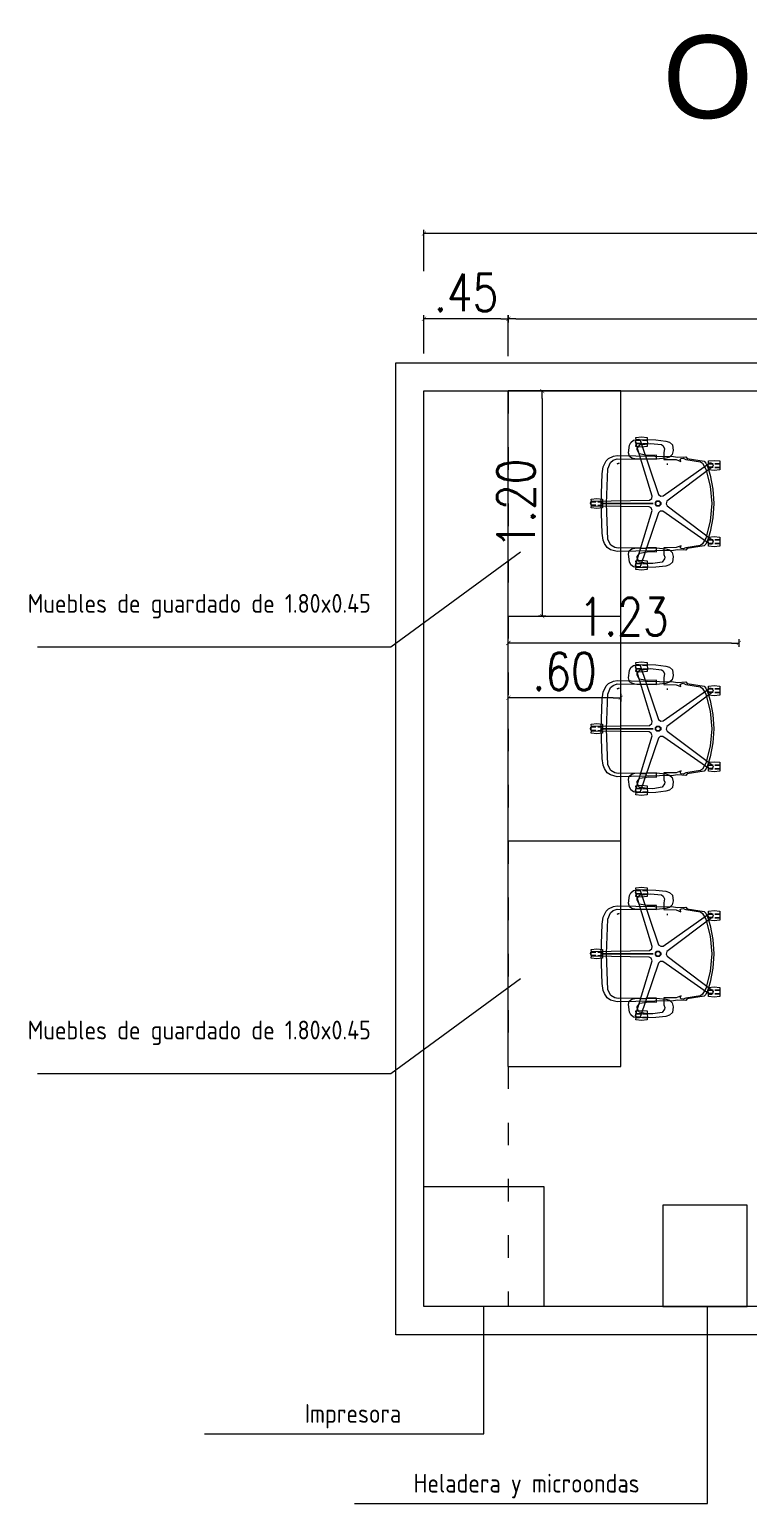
# Model space of a CAD drawing. Header units: millimetres. Extents: x 1591 to 1817, y 987 to 1091.
# Drawn here: x 1741.28 to 1745.12, y 1083.13 to 1090.98 of the extents above; entities that cross this region are included whole.
import ezdxf

# ---------------------------------------------------------------- set-up
doc = ezdxf.new("R2010")
doc.units = ezdxf.units.MM
doc.linetypes.add('ACAD_ISO03W100', pattern=[30, 12, -18])
doc.layers.add('CATALOGUE-TXT', color=251, linetype='Continuous')
doc.layers.add('Paula', color=1, linetype='Continuous')
doc.styles.add('RR', font='ROMANS.shx', dxfattribs={"width": 0.8})
doc.styles.get("Standard").update_dxf_attribs({"font": 'arial.ttf'})
doc.dimstyles.new('Copy of xx', dxfattribs={"dimscale": 2, "dimtxt": 0.036, "dimasz": 0.02, "dimexe": 0, "dimexo": 0.1, "dimgap": 0.02, "dimtad": 1, "dimzin": 4, "dimdsep": 46, "dimtxsty": 'RR', "dimblk1": 'COTA_N', "dimblk2": 'COTA_N', "dimsah": 1, "dimcen": 0, "dimclrd": 256, "dimclre": 256, "dimclrt": 256, "dimadec": 0, "dimazin": 0, "dimtfac": 1, "dimtix": 1, "dimtmove": 0, "dimatfit": 3, "dimldrblk": 'COTA_N', "dimfxl": 1, "dimtolj": 1, "dimtzin": 0, "dimarcsym": 0})

# ---------------------------------------------------------------- blocks, each defined once
blk = doc.blocks.new('COTA_N')
for p, q in [((-1, 0), (0, 0)), ((0, 0.5), (0, -0.5))]:
    blk.add_line(p, q)
at = {"const_width": 0.065}
blk.add_lwpolyline([(0.14, 0.14), (0.28, 0.28), (0, 0), (-0.14, -0.14), (-0.28, -0.28)], dxfattribs=at)
blk = doc.blocks.new('*D101')
at = {"layer": 'CATALOGUE-TXT', "lineweight": -2, "transparency": 16777216}
for p, q in [((1743.8348, 1087.6395), (1743.8348, 1087.712)), ((1745.0248, 1087.712), (1743.8748, 1087.712))]:
    blk.add_line(p, q, dxfattribs=at)
at = {"layer": 'Defpoints', "color": 0, "transparency": 16777216}
for p in [(1743.8348, 1087.712), (1745.0648, 1087.712), (1743.8348, 1087.4395)]:
    blk.add_point(p, dxfattribs=at)
at = {"layer": 'CATALOGUE-TXT', "lineweight": -2, "transparency": 16777216, "xscale": 0.04, "yscale": 0.04, "zscale": 0.04, "rotation": 180}
blk.add_blockref('COTA_N', (1743.8348, 1087.712), dxfattribs=at)
at = {"layer": 'CATALOGUE-TXT', "lineweight": -2, "transparency": 16777216, "xscale": 0.04, "yscale": 0.04, "zscale": 0.04}
blk.add_blockref('COTA_N', (1745.0648, 1087.712), dxfattribs=at)
at = {"layer": 'CATALOGUE-TXT', "transparency": 16777216, "insert": (1744.4498, 1087.852), "char_height": 0.072, "attachment_point": 5, "style": 'RR'}
blk.add_mtext('\\A1;{\\H2.77778x;1.23}', dxfattribs=at)
blk = doc.blocks.new('*D99')
at = {"layer": 'CATALOGUE-TXT', "lineweight": -2, "transparency": 16777216}
for p, q in [((1743.8348, 1089.2402), (1743.8348, 1089.4402)), ((1743.8748, 1089.4402), (1747.4548, 1089.4402)), ((1747.4948, 1089.2402), (1747.4948, 1089.4402))]:
    blk.add_line(p, q, dxfattribs=at)
at = {"layer": 'Defpoints', "color": 0, "transparency": 16777216}
for p in [(1747.4948, 1089.4402), (1743.8348, 1088.6283), (1747.4948, 1088.5797)]:
    blk.add_point(p, dxfattribs=at)
at = {"layer": 'CATALOGUE-TXT', "lineweight": -2, "transparency": 16777216, "xscale": 0.04, "yscale": 0.04, "zscale": 0.04, "rotation": 180}
blk.add_blockref('COTA_N', (1743.8348, 1089.4402), dxfattribs=at)
at = {"layer": 'CATALOGUE-TXT', "lineweight": -2, "transparency": 16777216, "xscale": 0.04, "yscale": 0.04, "zscale": 0.04}
blk.add_blockref('COTA_N', (1747.4948, 1089.4402), dxfattribs=at)
at = {"layer": 'CATALOGUE-TXT', "transparency": 16777216, "insert": (1745.6648, 1089.5802), "char_height": 0.072, "attachment_point": 5, "style": 'RR'}
blk.add_mtext('\\A1;{\\H2.77778x;3.66}', dxfattribs=at)
blk = doc.blocks.new('*D103')
at = {"layer": 'CATALOGUE-TXT', "lineweight": -2, "transparency": 16777216}
for p, q in [((1743.3848, 1089.6946), (1743.3848, 1089.8946)), ((1747.4548, 1089.8946), (1743.4248, 1089.8946)), ((1747.4948, 1089.6946), (1747.4948, 1089.8946))]:
    blk.add_line(p, q, dxfattribs=at)
at = {"layer": 'Defpoints', "color": 0, "transparency": 16777216}
for p in [(1743.3848, 1089.8946), (1743.3848, 1089.2081), (1747.4948, 1089.2081)]:
    blk.add_point(p, dxfattribs=at)
at = {"layer": 'CATALOGUE-TXT', "lineweight": -2, "transparency": 16777216, "xscale": 0.04, "yscale": 0.04, "zscale": 0.04, "rotation": 180}
blk.add_blockref('COTA_N', (1743.3848, 1089.8946), dxfattribs=at)
at = {"layer": 'CATALOGUE-TXT', "lineweight": -2, "transparency": 16777216, "xscale": 0.04, "yscale": 0.04, "zscale": 0.04}
blk.add_blockref('COTA_N', (1747.4948, 1089.8946), dxfattribs=at)
at = {"layer": 'CATALOGUE-TXT', "transparency": 16777216, "insert": (1745.4398, 1090.0346), "char_height": 0.072, "attachment_point": 5, "style": 'RR'}
blk.add_mtext('\\A1;{\\H2.77778x;4.11}', dxfattribs=at)
blk = doc.blocks.new('*D105')
at = {"layer": 'CATALOGUE-TXT', "lineweight": -2, "transparency": 16777216}
for p, q in [((1743.3848, 1089.2553), (1743.3848, 1089.4402)), ((1743.7948, 1089.4402), (1743.4248, 1089.4402)), ((1743.8348, 1089.2553), (1743.8348, 1089.4402))]:
    blk.add_line(p, q, dxfattribs=at)
at = {"layer": 'Defpoints', "color": 0, "transparency": 16777216}
for p in [(1743.3848, 1089.4402), (1743.3848, 1089.0553), (1743.8348, 1089.0553)]:
    blk.add_point(p, dxfattribs=at)
at = {"layer": 'CATALOGUE-TXT', "lineweight": -2, "transparency": 16777216, "xscale": 0.04, "yscale": 0.04, "zscale": 0.04, "rotation": 180}
blk.add_blockref('COTA_N', (1743.3848, 1089.4402), dxfattribs=at)
at = {"layer": 'CATALOGUE-TXT', "lineweight": -2, "transparency": 16777216, "xscale": 0.04, "yscale": 0.04, "zscale": 0.04}
blk.add_blockref('COTA_N', (1743.8348, 1089.4402), dxfattribs=at)
at = {"layer": 'CATALOGUE-TXT', "transparency": 16777216, "insert": (1743.6098, 1089.5802), "char_height": 0.072, "attachment_point": 5, "style": 'RR'}
blk.add_mtext('\\A1;{\\H2.77778x;.45}', dxfattribs=at)
blk = doc.blocks.new('*D106')
at = {"layer": 'CATALOGUE-TXT', "lineweight": -2, "transparency": 16777216}
blk.add_line((1744.0156, 1089.0153), (1744.0156, 1087.8953), dxfattribs=at)
at = {"layer": 'Defpoints', "color": 0, "transparency": 16777216}
for p in [(1743.9525, 1089.0553), (1743.9525, 1087.8553), (1744.0156, 1087.8553)]:
    blk.add_point(p, dxfattribs=at)
at = {"layer": 'CATALOGUE-TXT', "lineweight": -2, "transparency": 16777216, "xscale": 0.04, "yscale": 0.04, "zscale": 0.04}
for p, rotation in [((1744.0156, 1089.0553), 90), ((1744.0156, 1087.8553), 270)]:
    blk.add_blockref('COTA_N', p, dxfattribs=dict(at, rotation=rotation))
at = {"layer": 'CATALOGUE-TXT', "transparency": 16777216, "insert": (1743.8756, 1088.4553), "char_height": 0.072, "attachment_point": 5, "rotation": 90, "style": 'RR'}
blk.add_mtext('\\A1;{\\H2.77778x;1.20}', dxfattribs=at)
blk = doc.blocks.new('*D107')
at = {"layer": 'CATALOGUE-TXT', "lineweight": -2, "transparency": 16777216}
blk.add_line((1744.3948, 1087.4205), (1743.8748, 1087.4205), dxfattribs=at)
at = {"layer": 'Defpoints', "color": 0, "transparency": 16777216}
for p in [(1743.8348, 1087.5764), (1744.4348, 1087.5764), (1743.8348, 1087.4205)]:
    blk.add_point(p, dxfattribs=at)
at = {"layer": 'CATALOGUE-TXT', "lineweight": -2, "transparency": 16777216, "xscale": 0.04, "yscale": 0.04, "zscale": 0.04, "rotation": 180}
blk.add_blockref('COTA_N', (1743.8348, 1087.4205), dxfattribs=at)
at = {"layer": 'CATALOGUE-TXT', "lineweight": -2, "transparency": 16777216, "xscale": 0.04, "yscale": 0.04, "zscale": 0.04}
blk.add_blockref('COTA_N', (1744.4348, 1087.4205), dxfattribs=at)
at = {"layer": 'CATALOGUE-TXT', "transparency": 16777216, "insert": (1744.1348, 1087.5605), "char_height": 0.072, "attachment_point": 5, "style": 'RR'}
blk.add_mtext('\\A1;{\\H2.77778x;.60}', dxfattribs=at)

msp = doc.modelspace()

# ---------------------------------------------------------------- linework, layer by layer
for points in [[(1747.6448, 1084.0253), (1743.2348, 1084.0253), (1743.2348, 1089.2053), (1747.6448, 1089.2053), (1747.6448, 1085.0353)], [(1743.3848, 1089.0553), (1747.4948, 1089.0553), (1747.4948, 1085.0353)], [(1747.4923, 1084.1753), (1743.3848, 1084.1753), (1743.3848, 1089.0553)], [(1744.4348, 1089.0553), (1743.8348, 1089.0553)], [(1743.8348, 1085.4553), (1744.4348, 1085.4553), (1744.4348, 1089.0553)], [(1743.8348, 1085.4553), (1743.8348, 1089.0553)], [(1744.5305, 1088.7981), (1744.5374, 1088.7926), (1744.636, 1088.5039), (1744.6484, 1088.4955), (1744.6604, 1088.497), (1744.9088, 1088.6719), (1744.9148, 1088.6721), (1744.9239, 1088.6665), (1744.9274, 1088.6589), (1744.9244, 1088.6506), (1744.6802, 1088.4676), (1744.6761, 1088.4532), (1744.6812, 1088.4423), (1744.9243, 1088.2601), (1744.9264, 1088.2545), (1744.9239, 1088.2441), (1744.9177, 1088.2384), (1744.9089, 1088.2387), (1744.6594, 1088.4144), (1744.6445, 1088.4139), (1744.6356, 1088.4056), (1744.5375, 1088.1181), (1744.5328, 1088.1144), (1744.5222, 1088.1136), (1744.5148, 1088.1177), (1744.5124, 1088.1262), (1744.6024, 1088.4177), (1744.5973, 1088.4318), (1744.5867, 1088.4377), (1744.2829, 1088.4422), (1744.2779, 1088.4455), (1744.2739, 1088.4553), (1744.2755, 1088.4636), (1744.2828, 1088.4685), (1744.5879, 1088.473), (1744.5997, 1088.4822), (1744.602, 1088.4941), (1744.5124, 1088.7844), (1744.5141, 1088.7901), (1744.5221, 1088.7971), (1744.5305, 1088.7981)], [(1744.5256, 1088.7973), (1744.6221, 1088.7952), (1744.6746, 1088.7886), (1744.695, 1088.7828), (1744.7108, 1088.7685), (1744.7132, 1088.7382), (1744.7089, 1088.7159), (1744.6951, 1088.7025), (1744.6747, 1088.6969), (1744.6232, 1088.6911), (1744.5091, 1088.6932), (1744.4928, 1088.6971), (1744.4812, 1088.7059), (1744.4754, 1088.726), (1744.4809, 1088.7656), (1744.4873, 1088.7813), (1744.5025, 1088.7927), (1744.5256, 1088.7973)], [(1744.4262, 1088.6705), (1744.4158, 1088.6669), (1744.4262, 1088.6705)], [(1744.932, 1088.6856), (1744.9623, 1088.6821), (1744.9621, 1088.669), (1744.9368, 1088.6675), (1744.962, 1088.6675), (1744.9625, 1088.6497), (1744.9368, 1088.6477), (1744.9621, 1088.6477), (1744.9623, 1088.6346), (1744.932, 1088.6312), (1744.9017, 1088.6346), (1744.9026, 1088.6477), (1744.9272, 1088.6492), (1744.902, 1088.6492), (1744.9015, 1088.667), (1744.9272, 1088.6675), (1744.9026, 1088.669), (1744.9017, 1088.6821), (1744.932, 1088.6856)], [(1744.932, 1088.2795), (1744.9623, 1088.2761), (1744.9621, 1088.263), (1744.9368, 1088.2614), (1744.962, 1088.2614), (1744.9625, 1088.2437), (1744.9368, 1088.2416), (1744.9621, 1088.2416), (1744.9623, 1088.2285), (1744.932, 1088.2251), (1744.9017, 1088.2285), (1744.9026, 1088.2416), (1744.9272, 1088.2432), (1744.902, 1088.2432), (1744.9015, 1088.2609), (1744.9272, 1088.2614), (1744.9026, 1088.263), (1744.9017, 1088.2761), (1744.932, 1088.2795)], [(1744.6232, 1088.2195), (1744.6747, 1088.2138), (1744.6951, 1088.2082), (1744.7089, 1088.1948), (1744.7132, 1088.1725), (1744.7108, 1088.1422), (1744.695, 1088.1279), (1744.6746, 1088.1221), (1744.6221, 1088.1155), (1744.5256, 1088.1134), (1744.5025, 1088.1179), (1744.4873, 1088.1294), (1744.4809, 1088.145), (1744.4754, 1088.1847), (1744.4785, 1088.2026), (1744.4928, 1088.2136), (1744.5091, 1088.2174), (1744.6232, 1088.2195)], [(1743.8348, 1087.8553), (1744.4348, 1087.8553)], [(1744.5305, 1087.5981), (1744.5374, 1087.5926), (1744.636, 1087.3039), (1744.6484, 1087.2955), (1744.6604, 1087.297), (1744.9088, 1087.4719), (1744.9148, 1087.4721), (1744.9239, 1087.4665), (1744.9274, 1087.4589), (1744.9244, 1087.4506), (1744.6802, 1087.2676), (1744.6761, 1087.2532), (1744.6812, 1087.2423), (1744.9243, 1087.0601), (1744.9264, 1087.0545), (1744.9239, 1087.0441), (1744.9177, 1087.0384), (1744.9089, 1087.0387), (1744.6594, 1087.2144), (1744.6445, 1087.2139), (1744.6356, 1087.2056), (1744.5375, 1086.9181), (1744.5328, 1086.9144), (1744.5222, 1086.9136), (1744.5148, 1086.9177), (1744.5124, 1086.9262), (1744.6024, 1087.2177), (1744.5973, 1087.2318), (1744.5867, 1087.2377), (1744.2829, 1087.2422), (1744.2779, 1087.2455), (1744.2739, 1087.2553), (1744.2755, 1087.2636), (1744.2828, 1087.2685), (1744.5879, 1087.273), (1744.5997, 1087.2822), (1744.602, 1087.2941), (1744.5124, 1087.5844), (1744.5141, 1087.5901), (1744.5221, 1087.5971), (1744.5305, 1087.5981)], [(1744.5256, 1087.5973), (1744.6221, 1087.5952), (1744.6746, 1087.5886), (1744.695, 1087.5828), (1744.7108, 1087.5685), (1744.7132, 1087.5382), (1744.7089, 1087.5159), (1744.6951, 1087.5025), (1744.6747, 1087.4969), (1744.6232, 1087.4911), (1744.5091, 1087.4932), (1744.4928, 1087.4971), (1744.4812, 1087.5059), (1744.4754, 1087.526), (1744.4809, 1087.5656), (1744.4873, 1087.5813), (1744.5025, 1087.5927), (1744.5256, 1087.5973)], [(1744.4262, 1087.4705), (1744.4158, 1087.4669), (1744.4262, 1087.4705)], [(1744.932, 1087.4856), (1744.9623, 1087.4821), (1744.9621, 1087.469), (1744.9368, 1087.4675), (1744.962, 1087.4675), (1744.9625, 1087.4497), (1744.9368, 1087.4477), (1744.9621, 1087.4477), (1744.9623, 1087.4346), (1744.932, 1087.4312), (1744.9017, 1087.4346), (1744.9026, 1087.4477), (1744.9272, 1087.4492), (1744.902, 1087.4492), (1744.9015, 1087.467), (1744.9272, 1087.4675), (1744.9026, 1087.469), (1744.9017, 1087.4821), (1744.932, 1087.4856)], [(1744.932, 1087.0795), (1744.9623, 1087.0761), (1744.9621, 1087.063), (1744.9368, 1087.0614), (1744.962, 1087.0614), (1744.9625, 1087.0437), (1744.9368, 1087.0416), (1744.9621, 1087.0416), (1744.9623, 1087.0285), (1744.932, 1087.0251), (1744.9017, 1087.0285), (1744.9026, 1087.0416), (1744.9272, 1087.0432), (1744.902, 1087.0432), (1744.9015, 1087.0609), (1744.9272, 1087.0614), (1744.9026, 1087.063), (1744.9017, 1087.0761), (1744.932, 1087.0795)], [(1744.6232, 1087.0195), (1744.6747, 1087.0138), (1744.6951, 1087.0082), (1744.7089, 1086.9948), (1744.7132, 1086.9725), (1744.7108, 1086.9422), (1744.695, 1086.9279), (1744.6746, 1086.9221), (1744.6221, 1086.9155), (1744.5256, 1086.9134), (1744.5025, 1086.9179), (1744.4873, 1086.9294), (1744.4809, 1086.945), (1744.4754, 1086.9847), (1744.4785, 1087.0026), (1744.4928, 1087.0136), (1744.5091, 1087.0174), (1744.6232, 1087.0195)], [(1744.4348, 1086.6553), (1743.8348, 1086.6553)], [(1744.5305, 1086.3981), (1744.5374, 1086.3926), (1744.636, 1086.1039), (1744.6484, 1086.0955), (1744.6604, 1086.097), (1744.9088, 1086.2719), (1744.9148, 1086.2721), (1744.9239, 1086.2665), (1744.9274, 1086.2589), (1744.9244, 1086.2506), (1744.6802, 1086.0676), (1744.6761, 1086.0532), (1744.6812, 1086.0423), (1744.9243, 1085.8601), (1744.9264, 1085.8545), (1744.9239, 1085.8441), (1744.9177, 1085.8384), (1744.9089, 1085.8387), (1744.6594, 1086.0144), (1744.6445, 1086.0139), (1744.6356, 1086.0056), (1744.5375, 1085.7181), (1744.5328, 1085.7144), (1744.5222, 1085.7136), (1744.5148, 1085.7177), (1744.5124, 1085.7262), (1744.6024, 1086.0177), (1744.5973, 1086.0318), (1744.5867, 1086.0377), (1744.2829, 1086.0422), (1744.2779, 1086.0455), (1744.2739, 1086.0553), (1744.2755, 1086.0636), (1744.2828, 1086.0685), (1744.5879, 1086.073), (1744.5997, 1086.0822), (1744.602, 1086.0941), (1744.5124, 1086.3844), (1744.5141, 1086.3901), (1744.5221, 1086.3971), (1744.5305, 1086.3981)], [(1744.5256, 1086.3973), (1744.6221, 1086.3952), (1744.6746, 1086.3886), (1744.695, 1086.3828), (1744.7108, 1086.3685), (1744.7132, 1086.3382), (1744.7089, 1086.3159), (1744.6951, 1086.3025), (1744.6747, 1086.2969), (1744.6232, 1086.2911), (1744.5091, 1086.2932), (1744.4928, 1086.2971), (1744.4812, 1086.3059), (1744.4754, 1086.326), (1744.4809, 1086.3656), (1744.4873, 1086.3813), (1744.5025, 1086.3927), (1744.5256, 1086.3973)], [(1744.4262, 1086.2705), (1744.4158, 1086.2669), (1744.4262, 1086.2705)], [(1744.932, 1086.2856), (1744.9623, 1086.2821), (1744.9621, 1086.269), (1744.9368, 1086.2675), (1744.962, 1086.2675), (1744.9625, 1086.2497), (1744.9368, 1086.2477), (1744.9621, 1086.2477), (1744.9623, 1086.2346), (1744.932, 1086.2312), (1744.9017, 1086.2346), (1744.9026, 1086.2477), (1744.9272, 1086.2492), (1744.902, 1086.2492), (1744.9015, 1086.267), (1744.9272, 1086.2675), (1744.9026, 1086.269), (1744.9017, 1086.2821), (1744.932, 1086.2856)], [(1744.932, 1085.8795), (1744.9623, 1085.8761), (1744.9621, 1085.863), (1744.9368, 1085.8614), (1744.962, 1085.8614), (1744.9625, 1085.8437), (1744.9368, 1085.8416), (1744.9621, 1085.8416), (1744.9623, 1085.8285), (1744.932, 1085.8251), (1744.9017, 1085.8285), (1744.9026, 1085.8416), (1744.9272, 1085.8432), (1744.902, 1085.8432), (1744.9015, 1085.8609), (1744.9272, 1085.8614), (1744.9026, 1085.863), (1744.9017, 1085.8761), (1744.932, 1085.8795)], [(1744.6232, 1085.8195), (1744.6747, 1085.8138), (1744.6951, 1085.8082), (1744.7089, 1085.7948), (1744.7132, 1085.7725), (1744.7108, 1085.7422), (1744.695, 1085.7279), (1744.6746, 1085.7221), (1744.6221, 1085.7155), (1744.5256, 1085.7134), (1744.5025, 1085.7179), (1744.4873, 1085.7294), (1744.4809, 1085.745), (1744.4754, 1085.7847), (1744.4785, 1085.8026), (1744.4928, 1085.8136), (1744.5091, 1085.8174), (1744.6232, 1085.8195)], [(1743.3848, 1084.1753), (1743.3848, 1084.8153), (1744.0248, 1084.8153), (1744.0248, 1084.1753), (1743.3848, 1084.1753)]]:
    msp.add_lwpolyline(points)
at = {"linetype": 'ACAD_ISO03W100', "ltscale": 0.01}
msp.add_lwpolyline([(1743.8348, 1089.0553), (1743.8348, 1084.1753)], dxfattribs=at)
for points in [[(1744.6518, 1088.7698), (1744.661, 1088.7628), (1744.6686, 1088.7477), (1744.6635, 1088.7275), (1744.6635, 1088.6907), (1744.7296, 1088.6899), (1744.7557, 1088.6799), (1744.7509, 1088.6907), (1744.7565, 1088.6952), (1744.7678, 1088.6971), (1744.7811, 1088.6909), (1744.8595, 1088.6785), (1744.8711, 1088.6704), (1744.8884, 1088.6393), (1744.9112, 1088.5486), (1744.9198, 1088.4553), (1744.9112, 1088.362), (1744.8884, 1088.2713), (1744.8711, 1088.2402), (1744.8595, 1088.2321), (1744.7811, 1088.2197), (1744.7678, 1088.2135), (1744.7565, 1088.2154), (1744.7509, 1088.22), (1744.7558, 1088.2308), (1744.7296, 1088.2208), (1744.6635, 1088.2199), (1744.6635, 1088.1831), (1744.6693, 1088.1696), (1744.6684, 1088.1612), (1744.6545, 1088.143), (1744.6061, 1088.1356), (1744.5752, 1088.1362), (1744.532, 1088.1438), (1744.5216, 1088.165), (1744.5225, 1088.1734), (1744.5364, 1088.1916), (1744.5848, 1088.1991), (1744.6251, 1088.1971), (1744.625, 1088.2195), (1744.5694, 1088.2188), (1744.5684, 1088.2153), (1744.5395, 1088.2153), (1744.5385, 1088.2184), (1744.4202, 1088.217), (1744.4029, 1088.2209), (1744.3818, 1088.2328), (1744.3652, 1088.2633), (1744.3583, 1088.4553), (1744.6078, 1088.4553), (1744.3583, 1088.4553), (1744.3649, 1088.6401), (1744.3797, 1088.674), (1744.3946, 1088.686), (1744.4155, 1088.6937), (1744.625, 1088.6912), (1744.6251, 1088.7136), (1744.5752, 1088.7122), (1744.532, 1088.7198), (1744.5216, 1088.741), (1744.5225, 1088.7494), (1744.5364, 1088.7677), (1744.5924, 1088.7754), (1744.6518, 1088.7698)], [(1744.5458, 1088.811), (1744.5761, 1088.8076), (1744.5759, 1088.7945), (1744.5506, 1088.793), (1744.5758, 1088.793), (1744.5763, 1088.7752), (1744.5506, 1088.7732), (1744.5759, 1088.7732), (1744.5761, 1088.7601), (1744.5458, 1088.7566), (1744.5156, 1088.7601), (1744.5164, 1088.7732), (1744.541, 1088.7747), (1744.5158, 1088.7747), (1744.5153, 1088.7925), (1744.541, 1088.793), (1744.5164, 1088.7945), (1744.5156, 1088.8076), (1744.5458, 1088.811)], [(1744.4151, 1088.7117), (1744.7163, 1088.7056), (1744.7364, 1088.7019), (1744.7811, 1088.7042), (1744.7887, 1088.6956), (1744.879, 1088.6811), (1744.8878, 1088.6713), (1744.8974, 1088.6519), (1744.9104, 1088.606), (1744.925, 1088.5312), (1744.9306, 1088.4553), (1744.925, 1088.3794), (1744.9104, 1088.3046), (1744.8974, 1088.2587), (1744.8878, 1088.2393), (1744.879, 1088.2295), (1744.7887, 1088.215), (1744.7811, 1088.2064), (1744.7364, 1088.2088), (1744.7163, 1088.2051), (1744.4151, 1088.1989), (1744.38, 1088.2091), (1744.3618, 1088.2209), (1744.347, 1088.2432), (1744.3406, 1088.26), (1744.335, 1088.2972), (1744.3299, 1088.4553), (1744.3579, 1088.4553), (1744.3299, 1088.4553), (1744.335, 1088.6135), (1744.3406, 1088.6506), (1744.3562, 1088.6833), (1744.3695, 1088.6955), (1744.3963, 1088.7078), (1744.4151, 1088.7117)], [(1744.6857, 1088.6658), (1744.6795, 1088.6651), (1744.6795, 1088.6652), (1744.6857, 1088.6658)], [(1744.3071, 1088.4825), (1744.3374, 1088.4791), (1744.3372, 1088.466), (1744.312, 1088.4645), (1744.3371, 1088.4645), (1744.3376, 1088.4467), (1744.312, 1088.4447), (1744.3372, 1088.4447), (1744.3374, 1088.4316), (1744.3071, 1088.4281), (1744.2769, 1088.4316), (1744.2777, 1088.4447), (1744.3023, 1088.4462), (1744.2772, 1088.4462), (1744.2767, 1088.464), (1744.3023, 1088.4645), (1744.2777, 1088.466), (1744.2769, 1088.4791), (1744.3071, 1088.4825)], [(1744.639, 1088.4694), (1744.6473, 1088.4612), (1744.6473, 1088.4495), (1744.639, 1088.4413), (1744.6274, 1088.4413), (1744.6191, 1088.4495), (1744.6191, 1088.4612), (1744.6274, 1088.4694), (1744.639, 1088.4694)], [(1744.6383, 1088.4677), (1744.6455, 1088.4604), (1744.6455, 1088.4502), (1744.6383, 1088.443), (1744.6281, 1088.443), (1744.6208, 1088.4502), (1744.6208, 1088.4604), (1744.6281, 1088.4677), (1744.6383, 1088.4677)], [(1744.5458, 1088.154), (1744.5761, 1088.1506), (1744.5759, 1088.1375), (1744.5506, 1088.136), (1744.5758, 1088.136), (1744.5763, 1088.1182), (1744.5506, 1088.1162), (1744.5759, 1088.1162), (1744.5761, 1088.1031), (1744.5458, 1088.0996), (1744.5156, 1088.1031), (1744.5164, 1088.1162), (1744.541, 1088.1177), (1744.5158, 1088.1177), (1744.5153, 1088.1354), (1744.541, 1088.136), (1744.5164, 1088.1375), (1744.5156, 1088.1506), (1744.5458, 1088.154)], [(1744.5458, 1087.611), (1744.5761, 1087.6076), (1744.5759, 1087.5945), (1744.5506, 1087.593), (1744.5758, 1087.593), (1744.5763, 1087.5752), (1744.5506, 1087.5732), (1744.5759, 1087.5732), (1744.5761, 1087.5601), (1744.5458, 1087.5566), (1744.5156, 1087.5601), (1744.5164, 1087.5732), (1744.541, 1087.5747), (1744.5158, 1087.5747), (1744.5153, 1087.5925), (1744.541, 1087.593), (1744.5164, 1087.5945), (1744.5156, 1087.6076), (1744.5458, 1087.611)], [(1744.6518, 1087.5698), (1744.661, 1087.5628), (1744.6686, 1087.5477), (1744.6635, 1087.5275), (1744.6635, 1087.4907), (1744.7296, 1087.4899), (1744.7557, 1087.4799), (1744.7509, 1087.4907), (1744.7565, 1087.4952), (1744.7678, 1087.4971), (1744.7811, 1087.4909), (1744.8595, 1087.4785), (1744.8711, 1087.4704), (1744.8884, 1087.4393), (1744.9112, 1087.3486), (1744.9198, 1087.2553), (1744.9112, 1087.162), (1744.8884, 1087.0713), (1744.8711, 1087.0402), (1744.8595, 1087.0321), (1744.7811, 1087.0197), (1744.7678, 1087.0135), (1744.7565, 1087.0154), (1744.7509, 1087.02), (1744.7558, 1087.0308), (1744.7296, 1087.0208), (1744.6635, 1087.0199), (1744.6635, 1086.9831), (1744.6693, 1086.9696), (1744.6684, 1086.9612), (1744.6545, 1086.943), (1744.6061, 1086.9356), (1744.5752, 1086.9362), (1744.532, 1086.9438), (1744.5216, 1086.965), (1744.5225, 1086.9734), (1744.5364, 1086.9916), (1744.5848, 1086.9991), (1744.6251, 1086.9971), (1744.625, 1087.0195), (1744.5694, 1087.0188), (1744.5684, 1087.0153), (1744.5395, 1087.0153), (1744.5385, 1087.0184), (1744.4202, 1087.017), (1744.4029, 1087.0209), (1744.3818, 1087.0328), (1744.3652, 1087.0633), (1744.3583, 1087.2553), (1744.6078, 1087.2553), (1744.3583, 1087.2553), (1744.3649, 1087.4401), (1744.3797, 1087.474), (1744.3946, 1087.486), (1744.4155, 1087.4937), (1744.625, 1087.4912), (1744.6251, 1087.5136), (1744.5752, 1087.5122), (1744.532, 1087.5198), (1744.5216, 1087.541), (1744.5225, 1087.5494), (1744.5364, 1087.5677), (1744.5924, 1087.5754), (1744.6518, 1087.5698)], [(1744.4151, 1087.5117), (1744.7163, 1087.5056), (1744.7364, 1087.5019), (1744.7811, 1087.5042), (1744.7887, 1087.4956), (1744.879, 1087.4811), (1744.8878, 1087.4713), (1744.8974, 1087.4519), (1744.9104, 1087.406), (1744.925, 1087.3312), (1744.9306, 1087.2553), (1744.925, 1087.1794), (1744.9104, 1087.1046), (1744.8974, 1087.0587), (1744.8878, 1087.0393), (1744.879, 1087.0295), (1744.7887, 1087.015), (1744.7811, 1087.0064), (1744.7364, 1087.0088), (1744.7163, 1087.0051), (1744.4151, 1086.9989), (1744.38, 1087.0091), (1744.3618, 1087.0209), (1744.347, 1087.0432), (1744.3406, 1087.06), (1744.335, 1087.0972), (1744.3299, 1087.2553), (1744.3579, 1087.2553), (1744.3299, 1087.2553), (1744.335, 1087.4135), (1744.3406, 1087.4506), (1744.3562, 1087.4833), (1744.3695, 1087.4955), (1744.3963, 1087.5078), (1744.4151, 1087.5117)], [(1744.6857, 1087.4658), (1744.6795, 1087.4651), (1744.6795, 1087.4652), (1744.6857, 1087.4658)], [(1744.3071, 1087.2825), (1744.3374, 1087.2791), (1744.3372, 1087.266), (1744.312, 1087.2645), (1744.3371, 1087.2645), (1744.3376, 1087.2467), (1744.312, 1087.2447), (1744.3372, 1087.2447), (1744.3374, 1087.2316), (1744.3071, 1087.2281), (1744.2769, 1087.2316), (1744.2777, 1087.2447), (1744.3023, 1087.2462), (1744.2772, 1087.2462), (1744.2767, 1087.264), (1744.3023, 1087.2645), (1744.2777, 1087.266), (1744.2769, 1087.2791), (1744.3071, 1087.2825)], [(1744.639, 1087.2694), (1744.6473, 1087.2612), (1744.6473, 1087.2495), (1744.639, 1087.2413), (1744.6274, 1087.2413), (1744.6191, 1087.2495), (1744.6191, 1087.2612), (1744.6274, 1087.2694), (1744.639, 1087.2694)], [(1744.6383, 1087.2677), (1744.6455, 1087.2604), (1744.6455, 1087.2502), (1744.6383, 1087.243), (1744.6281, 1087.243), (1744.6208, 1087.2502), (1744.6208, 1087.2604), (1744.6281, 1087.2677), (1744.6383, 1087.2677)], [(1744.5458, 1086.954), (1744.5761, 1086.9506), (1744.5759, 1086.9375), (1744.5506, 1086.936), (1744.5758, 1086.936), (1744.5763, 1086.9182), (1744.5506, 1086.9162), (1744.5759, 1086.9162), (1744.5761, 1086.9031), (1744.5458, 1086.8996), (1744.5156, 1086.9031), (1744.5164, 1086.9162), (1744.541, 1086.9177), (1744.5158, 1086.9177), (1744.5153, 1086.9354), (1744.541, 1086.936), (1744.5164, 1086.9375), (1744.5156, 1086.9506), (1744.5458, 1086.954)], [(1744.6518, 1086.3698), (1744.661, 1086.3628), (1744.6686, 1086.3477), (1744.6635, 1086.3275), (1744.6635, 1086.2907), (1744.7296, 1086.2899), (1744.7557, 1086.2799), (1744.7509, 1086.2907), (1744.7565, 1086.2952), (1744.7678, 1086.2971), (1744.7811, 1086.2909), (1744.8595, 1086.2785), (1744.8711, 1086.2704), (1744.8884, 1086.2393), (1744.9112, 1086.1486), (1744.9198, 1086.0553), (1744.9112, 1085.962), (1744.8884, 1085.8713), (1744.8711, 1085.8402), (1744.8595, 1085.8321), (1744.7811, 1085.8197), (1744.7678, 1085.8135), (1744.7565, 1085.8154), (1744.7509, 1085.82), (1744.7558, 1085.8308), (1744.7296, 1085.8208), (1744.6635, 1085.8199), (1744.6635, 1085.7831), (1744.6693, 1085.7696), (1744.6684, 1085.7612), (1744.6545, 1085.743), (1744.6061, 1085.7356), (1744.5752, 1085.7362), (1744.532, 1085.7438), (1744.5216, 1085.765), (1744.5225, 1085.7734), (1744.5364, 1085.7916), (1744.5848, 1085.7991), (1744.6251, 1085.7971), (1744.625, 1085.8195), (1744.5694, 1085.8188), (1744.5684, 1085.8153), (1744.5395, 1085.8153), (1744.5385, 1085.8184), (1744.4202, 1085.817), (1744.4029, 1085.8209), (1744.3818, 1085.8328), (1744.3652, 1085.8633), (1744.3583, 1086.0553), (1744.6078, 1086.0553), (1744.3583, 1086.0553), (1744.3649, 1086.2401), (1744.3797, 1086.274), (1744.3946, 1086.286), (1744.4155, 1086.2937), (1744.625, 1086.2912), (1744.6251, 1086.3136), (1744.5752, 1086.3122), (1744.532, 1086.3198), (1744.5216, 1086.341), (1744.5225, 1086.3494), (1744.5364, 1086.3677), (1744.5924, 1086.3754), (1744.6518, 1086.3698)], [(1744.5458, 1086.411), (1744.5761, 1086.4076), (1744.5759, 1086.3945), (1744.5506, 1086.393), (1744.5758, 1086.393), (1744.5763, 1086.3752), (1744.5506, 1086.3732), (1744.5759, 1086.3732), (1744.5761, 1086.3601), (1744.5458, 1086.3566), (1744.5156, 1086.3601), (1744.5164, 1086.3732), (1744.541, 1086.3747), (1744.5158, 1086.3747), (1744.5153, 1086.3925), (1744.541, 1086.393), (1744.5164, 1086.3945), (1744.5156, 1086.4076), (1744.5458, 1086.411)], [(1744.4151, 1086.3117), (1744.7163, 1086.3056), (1744.7364, 1086.3019), (1744.7811, 1086.3042), (1744.7887, 1086.2956), (1744.879, 1086.2811), (1744.8878, 1086.2713), (1744.8974, 1086.2519), (1744.9104, 1086.206), (1744.925, 1086.1312), (1744.9306, 1086.0553), (1744.925, 1085.9794), (1744.9104, 1085.9046), (1744.8974, 1085.8587), (1744.8878, 1085.8393), (1744.879, 1085.8295), (1744.7887, 1085.815), (1744.7811, 1085.8064), (1744.7364, 1085.8088), (1744.7163, 1085.8051), (1744.4151, 1085.7989), (1744.38, 1085.8091), (1744.3618, 1085.8209), (1744.347, 1085.8432), (1744.3406, 1085.86), (1744.335, 1085.8972), (1744.3299, 1086.0553), (1744.3579, 1086.0553), (1744.3299, 1086.0553), (1744.335, 1086.2135), (1744.3406, 1086.2506), (1744.3562, 1086.2833), (1744.3695, 1086.2955), (1744.3963, 1086.3078), (1744.4151, 1086.3117)], [(1744.6857, 1086.2658), (1744.6795, 1086.2651), (1744.6795, 1086.2652), (1744.6857, 1086.2658)], [(1744.3071, 1086.0825), (1744.3374, 1086.0791), (1744.3372, 1086.066), (1744.312, 1086.0645), (1744.3371, 1086.0645), (1744.3376, 1086.0467), (1744.312, 1086.0447), (1744.3372, 1086.0447), (1744.3374, 1086.0316), (1744.3071, 1086.0281), (1744.2769, 1086.0316), (1744.2777, 1086.0447), (1744.3023, 1086.0462), (1744.2772, 1086.0462), (1744.2767, 1086.064), (1744.3023, 1086.0645), (1744.2777, 1086.066), (1744.2769, 1086.0791), (1744.3071, 1086.0825)], [(1744.639, 1086.0694), (1744.6473, 1086.0612), (1744.6473, 1086.0495), (1744.639, 1086.0413), (1744.6274, 1086.0413), (1744.6191, 1086.0495), (1744.6191, 1086.0612), (1744.6274, 1086.0694), (1744.639, 1086.0694)], [(1744.6383, 1086.0677), (1744.6455, 1086.0604), (1744.6455, 1086.0502), (1744.6383, 1086.043), (1744.6281, 1086.043), (1744.6208, 1086.0502), (1744.6208, 1086.0604), (1744.6281, 1086.0677), (1744.6383, 1086.0677)], [(1744.5458, 1085.754), (1744.5761, 1085.7506), (1744.5759, 1085.7375), (1744.5506, 1085.736), (1744.5758, 1085.736), (1744.5763, 1085.7182), (1744.5506, 1085.7162), (1744.5759, 1085.7162), (1744.5761, 1085.7031), (1744.5458, 1085.6996), (1744.5156, 1085.7031), (1744.5164, 1085.7162), (1744.541, 1085.7177), (1744.5158, 1085.7177), (1744.5153, 1085.7354), (1744.541, 1085.736), (1744.5164, 1085.7375), (1744.5156, 1085.7506), (1744.5458, 1085.754)], [(1744.6592, 1084.1753), (1745.1092, 1084.1753), (1745.1092, 1084.7153), (1744.6592, 1084.7153)]]:
    msp.add_lwpolyline(points, close=True)
at = {"layer": 'Paula'}
for points in [[(1741.3236, 1087.6908), (1743.2075, 1087.6908), (1743.8989, 1088.1984)], [(1741.3236, 1085.4168), (1743.2075, 1085.4168), (1743.8989, 1085.9244)], [(1742.2142, 1083.4962), (1743.7048, 1083.4962), (1743.7048, 1084.1753)], [(1743.0138, 1083.1255), (1744.8977, 1083.1255), (1744.8977, 1084.1753)]]:
    msp.add_lwpolyline(points, dxfattribs=at)

# ---------------------------------------------------------------- texts
at = {"layer": 'Paula', "attachment_point": 5}
for s, width, gutter_width, heights, insert, char_height in [('\\pxsm1.0583;Opción x', 5.724133, 1.3261, [3.984], (1745.8765, 1090.6635), 0.441856), ('\\pxsm1.0583,qr;{\\Fdim|c0;Muebles de guardado de 1.80x0.45}', 1.741516, 0.3001, [0.9017], (1742.2303, 1087.9081), 0.1), ('\\pxsm1.0583,qr;{\\Fdim|c0;Muebles de guardado de 1.80x0.45}', 1.741516, 0.3001, [0.9017], (1742.2303, 1085.6341), 0.1), ('\\pxsm1.0583;{\\Fdim|c0;Impresora}', 1.511695, 0.3001, [0.9017], (1743.0064, 1083.5906), 0.1), ('\\pxsm1.0583;{\\Fdim|c0;Heladera y microondas}', 2.342105, 0.3001, [0.9017], (1743.9322, 1083.2187), 0.1)]:
    msp.add_mtext_dynamic_manual_height_columns(s, width=width, gutter_width=gutter_width, heights=heights, dxfattribs=dict(at, insert=insert, char_height=char_height))

# ---------------------------------------------------------------- dimensions: what is measured, and where the dimension line sits
at = {"layer": 'CATALOGUE-TXT'}
for base, p1, p2, picture, middle in [((1743.3848, 1089.8946), (1747.4948, 1089.2081), (1743.3848, 1089.2081), '*D103', (1745.4398, 1090.0346)), ((1743.3848, 1089.4402), (1743.8348, 1089.0553), (1743.3848, 1089.0553), '*D105', (1743.6098, 1089.5802)), ((1747.4948, 1089.4402), (1743.8348, 1088.6283), (1747.4948, 1088.5797), '*D99', (1745.6648, 1089.5802)), ((1743.8348, 1087.712), (1745.0648, 1087.712), (1743.8348, 1087.4395), '*D101', (1744.4498, 1087.852))]:
    dim = msp.add_linear_dim(base=base, p1=p1, p2=p2, text='{\\H2.77778x;<>}', dimstyle='Copy of xx', override={"dimfxl": 0.1, "dimfxlon": 1}, dxfattribs=at)
    dim.commit()
    dim.dimension.update_dxf_attribs({"geometry": picture, "text_midpoint": middle})
for base, p1, p2, angle, picture, middle in [((1744.0156, 1087.8553), (1743.9525, 1089.0553), (1743.9525, 1087.8553), 90, '*D106', (1743.8756, 1088.4553)), ((1743.8348, 1087.4205), (1744.4348, 1087.5764), (1743.8348, 1087.5764), 180, '*D107', (1744.1348, 1087.5605))]:
    dim = msp.add_linear_dim(base=base, p1=p1, p2=p2, angle=angle, text='{\\H2.77778x;<>}', dimstyle='Copy of xx', override={"dimfxl": 0.1, "dimfxlon": 1}, dxfattribs=at)
    dim.commit()
    dim.dimension.update_dxf_attribs({"geometry": picture, "text_midpoint": middle})

doc.saveas('drawing.dxf')
